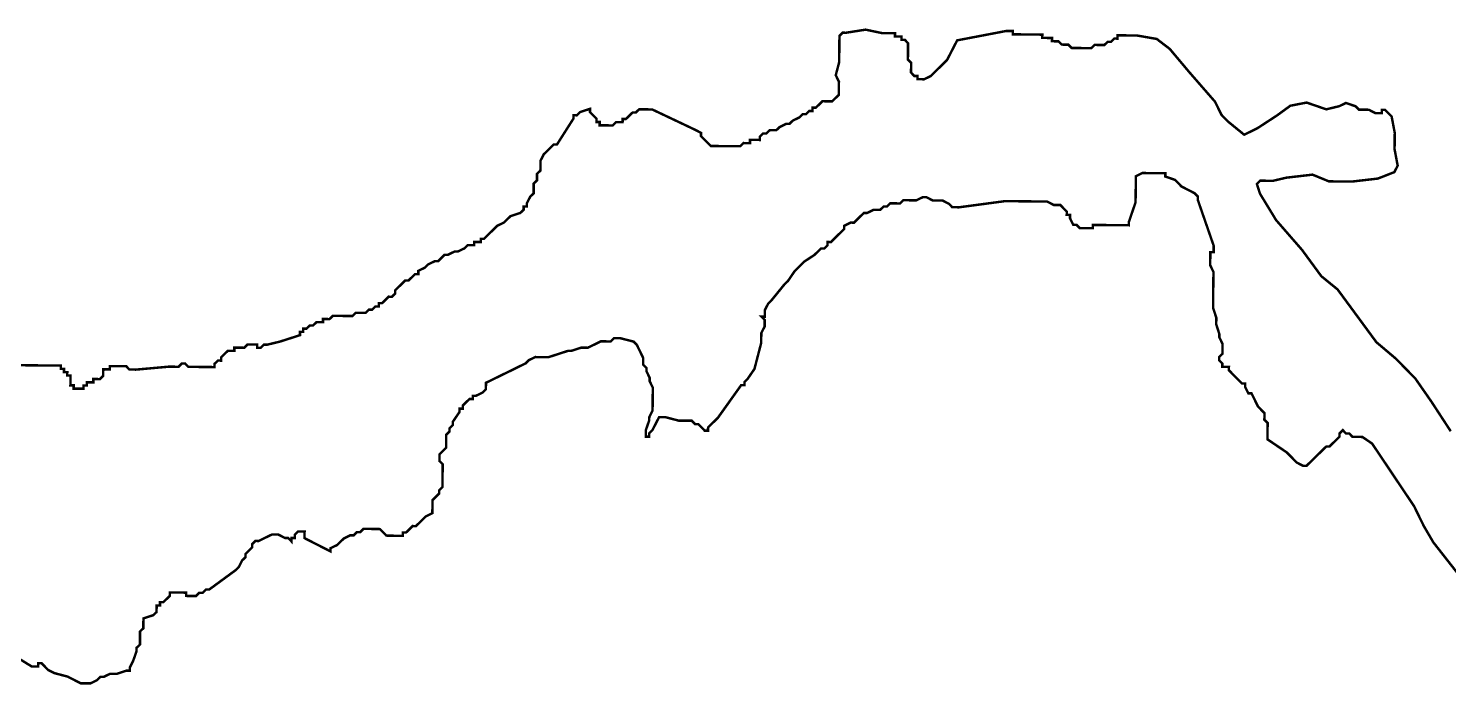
# Model space of a CAD drawing. Header units: metres. Extents: x 290190 to 339802, y 1811045 to 1991312.
# Drawn here: x 302692 to 304431, y 1971397 to 1972201 of the extents above; entities that cross this region are included whole.
import ezdxf

# ---------------------------------------------------------------- set-up
doc = ezdxf.new("R2010")
doc.units = ezdxf.units.M
doc.header["$MEASUREMENT"] = 0
doc.layers.add('HAZARDS LINE', color=1, linetype='Continuous')

msp = doc.modelspace()

# ---------------------------------------------------------------- linework, layer by layer
at = {"layer": 'HAZARDS LINE', "lineweight": 18}
for points in [[(304434, 1971707.4, 3.01, 3.01, 0), (304410.3, 1971743.7, 3.01, 3.01, 0), (304390.6, 1971772, 3.01, 3.01, 0), (304366.8, 1971796.3, 3.01, 3.01, 0), (304342.9, 1971816.5, 3.01, 3.01, 0), (304295.4, 1971881.1, 3.01, 3.01, 0), (304275.5, 1971897.3, 3.01, 3.01, 0), (304251.8, 1971929.6, 3.01, 3.01, 0), (304220.1, 1971966, 3.01, 3.01, 0), (304200.4, 1971998.3, 3.01, 3.01, 0), (304196.5, 1972010.3, 3.01, 3.01, 0), (304200.5, 1972014.3, 3.01, 3.01, 0), (304216.5, 1972014.2, 3.01, 3.01, 0), (304232.6, 1972018, 3.01, 3.01, 0), (304264.7, 1972021.7, 3.01, 3.01, 0), (304284.7, 1972013.5, 3.01, 3.01, 0), (304312.7, 1972013.2, 3.01, 3.01, 0), (304344.8, 1972016.9, 3.01, 3.01, 0), (304364.9, 1972024.8, 3.01, 3.01, 0), (304369, 1972032.7, 3.01, 3.01, 0), (304365.2, 1972052.8, 3.01, 3.01, 0), (304365.4, 1972072.9, 3.01, 3.01, 0), (304361.6, 1972092.9, 3.01, 3.01, 0), (304353.6, 1972101, 3.01, 3.01, 0), (304349.6, 1972101.1, 3.01, 3.01, 0), (304349.6, 1972097.1, 3.01, 3.01, 0), (304345.6, 1972097.1, 3.01, 3.01, 0), (304341.6, 1972097.1, 3.01, 3.01, 0), (304333.6, 1972101.2, 3.01, 3.01, 0), (304329.6, 1972101.3, 3.01, 3.01, 0), (304321.6, 1972101.3, 3.01, 3.01, 0), (304317.6, 1972105.4, 3.01, 3.01, 0), (304305.6, 1972109.5, 3.01, 3.01, 0), (304297.6, 1972105.6, 3.01, 3.01, 0), (304281.5, 1972101.7, 3.01, 3.01, 0), (304257.5, 1972110, 3.01, 3.01, 0), (304237.5, 1972106.1, 3.01, 3.01, 0), (304221.3, 1972094.3, 3.01, 3.01, 0), (304197.1, 1972078.5, 3.01, 3.01, 0), (304181, 1972070.6, 3.01, 3.01, 0), (304161.1, 1972086.8, 3.01, 3.01, 0), (304153.2, 1972094.9, 3.01, 3.01, 0), (304145.3, 1972111, 3.01, 3.01, 0), (304113.6, 1972147.4, 3.01, 3.01, 0), (304089.8, 1972175.7, 3.01, 3.01, 0), (304073.9, 1972187.9, 3.01, 3.01, 0), (304049.9, 1972192.1, 3.01, 3.01, 0), (304033.9, 1972192.3, 3.01, 3.01, 0), (304025.8, 1972192.3, 3.01, 3.01, 0), (304025.8, 1972188.3, 3.01, 3.01, 0), (304021.8, 1972188.4, 3.01, 3.01, 0), (304017.8, 1972184.4, 3.01, 3.01, 0), (304013.8, 1972184.4, 3.01, 3.01, 0), (304009.7, 1972180.5, 3.01, 3.01, 0), (303997.7, 1972180.6, 3.01, 3.01, 0), (303993.6, 1972176.6, 3.01, 3.01, 0), (303969.6, 1972176.9, 3.01, 3.01, 0), (303965.6, 1972180.9, 3.01, 3.01, 0), (303957.6, 1972181, 3.01, 3.01, 0), (303953.6, 1972185, 3.01, 3.01, 0), (303945.6, 1972185.1, 3.01, 3.01, 0), (303945.7, 1972189.1, 3.01, 3.01, 0), (303933.6, 1972189.2, 3.01, 3.01, 0), (303933.7, 1972193.2, 3.01, 3.01, 0), (303897.6, 1972193.6, 3.01, 3.01, 0), (303897.6, 1972197.6, 3.01, 3.01, 0), (303889.6, 1972197.7, 3.01, 3.01, 0), (303829.4, 1972186.2, 3.01, 3.01, 0), (303821.2, 1972170.2, 3.01, 3.01, 0), (303817.1, 1972162.3, 3.01, 3.01, 0), (303813.1, 1972158.3, 3.01, 3.01, 0), (303809.1, 1972154.3, 3.01, 3.01, 0), (303796.9, 1972142.4, 3.01, 3.01, 0), (303788.9, 1972138.5, 3.01, 3.01, 0), (303780.8, 1972138.6, 3.01, 3.01, 0), (303780.9, 1972142.6, 3.01, 3.01, 0), (303776.9, 1972142.6, 3.01, 3.01, 0), (303772.9, 1972146.7, 3.01, 3.01, 0), (303773, 1972158.7, 3.01, 3.01, 0), (303769.1, 1972162.7, 3.01, 3.01, 0), (303769.2, 1972182.8, 3.01, 3.01, 0), (303765.3, 1972186.8, 3.01, 3.01, 0), (303761.3, 1972186.9, 3.01, 3.01, 0), (303761.3, 1972190.9, 3.01, 3.01, 0), (303753.3, 1972190.9, 3.01, 3.01, 0), (303753.3, 1972194.9, 3.01, 3.01, 0), (303737.3, 1972195.1, 3.01, 3.01, 0), (303717.3, 1972199.3, 3.01, 3.01, 0), (303693.2, 1972195.5, 3.01, 3.01, 0), (303689.2, 1972195.6, 3.01, 3.01, 0), (303685.2, 1972191.6, 3.01, 3.01, 0), (303684.9, 1972159.5, 3.01, 3.01, 0), (303680.7, 1972143.5, 3.01, 3.01, 0), (303684.6, 1972135.5, 3.01, 3.01, 0), (303684.5, 1972119.4, 3.01, 3.01, 0), (303680.4, 1972115.5, 3.01, 3.01, 0), (303676.4, 1972111.5, 3.01, 3.01, 0), (303664.4, 1972111.6, 3.01, 3.01, 0), (303660.3, 1972107.6, 3.01, 3.01, 0), (303656.3, 1972103.7, 3.01, 3.01, 0), (303652.3, 1972103.7, 3.01, 3.01, 0), (303652.2, 1972099.7, 3.01, 3.01, 0), (303648.2, 1972099.7, 3.01, 3.01, 0), (303644.2, 1972095.8, 3.01, 3.01, 0), (303640.2, 1972095.8, 3.01, 3.01, 0), (303636.1, 1972091.8, 3.01, 3.01, 0), (303628.1, 1972087.9, 3.01, 3.01, 0), (303624, 1972083.9, 3.01, 3.01, 0), (303620, 1972084, 3.01, 3.01, 0), (303612, 1972080, 3.01, 3.01, 0), (303607.9, 1972076.1, 3.01, 3.01, 0), (303599.9, 1972076.2, 3.01, 3.01, 0), (303595.8, 1972072.2, 3.01, 3.01, 0), (303591.8, 1972072.2, 3.01, 3.01, 0), (303587.8, 1972068.3, 3.01, 3.01, 0), (303587.8, 1972064.2, 3.01, 3.01, 0), (303575.7, 1972064.4, 3.01, 3.01, 0), (303575.7, 1972060.3, 3.01, 3.01, 0), (303567.7, 1972060.4, 3.01, 3.01, 0), (303563.6, 1972056.5, 3.01, 3.01, 0), (303527.6, 1972056.8, 3.01, 3.01, 0), (303523.6, 1972060.8, 3.01, 3.01, 0), (303519.6, 1972064.9, 3.01, 3.01, 0), (303515.7, 1972068.9, 3.01, 3.01, 0), (303515.7, 1972072.9, 3.01, 3.01, 0), (303507.7, 1972077, 3.01, 3.01, 0), (303455.8, 1972101.6, 3.01, 3.01, 0), (303439.8, 1972101.7, 3.01, 3.01, 0), (303435.8, 1972097.8, 3.01, 3.01, 0), (303431.8, 1972097.8, 3.01, 3.01, 0), (303427.7, 1972093.8, 3.01, 3.01, 0), (303423.7, 1972089.9, 3.01, 3.01, 0), (303419.7, 1972089.9, 3.01, 3.01, 0), (303419.6, 1972085.9, 3.01, 3.01, 0), (303411.6, 1972086, 3.01, 3.01, 0), (303407.6, 1972082, 3.01, 3.01, 0), (303391.5, 1972082.1, 3.01, 3.01, 0), (303391.6, 1972086.2, 3.01, 3.01, 0), (303387.6, 1972086.2, 3.01, 3.01, 0), (303387.6, 1972090.2, 3.01, 3.01, 0), (303379.7, 1972098.3, 3.01, 3.01, 0), (303379.7, 1972102.3, 3.01, 3.01, 0), (303367.6, 1972098.4, 3.01, 3.01, 0), (303363.6, 1972094.4, 3.01, 3.01, 0), (303359.6, 1972094.5, 3.01, 3.01, 0), (303359.5, 1972090.5, 3.01, 3.01, 0), (303339.2, 1972058.6, 3.01, 3.01, 0), (303335.2, 1972058.6, 3.01, 3.01, 0), (303323.1, 1972046.7, 3.01, 3.01, 0), (303319, 1972038.7, 3.01, 3.01, 0), (303318.9, 1972026.7, 3.01, 3.01, 0), (303314.8, 1972022.7, 3.01, 3.01, 0), (303314.7, 1972014.7, 3.01, 3.01, 0), (303310.7, 1972010.8, 3.01, 3.01, 0), (303310.6, 1971998.7, 3.01, 3.01, 0), (303306.5, 1971994.8, 3.01, 3.01, 0), (303302.4, 1971986.8, 3.01, 3.01, 0), (303302.4, 1971982.8, 3.01, 3.01, 0), (303298.4, 1971982.8, 3.01, 3.01, 0), (303298.4, 1971978.8, 3.01, 3.01, 0), (303294.3, 1971974.8, 3.01, 3.01, 0), (303282.3, 1971970.9, 3.01, 3.01, 0), (303274.2, 1971963, 3.01, 3.01, 0), (303266.1, 1971959.1, 3.01, 3.01, 0), (303249.9, 1971943.2, 3.01, 3.01, 0), (303245.9, 1971943.2, 3.01, 3.01, 0), (303245.9, 1971939.2, 3.01, 3.01, 0), (303237.9, 1971939.3, 3.01, 3.01, 0), (303237.8, 1971935.3, 3.01, 3.01, 0), (303229.8, 1971935.4, 3.01, 3.01, 0), (303225.8, 1971931.4, 3.01, 3.01, 0), (303217.7, 1971927.5, 3.01, 3.01, 0), (303213.7, 1971927.5, 3.01, 3.01, 0), (303205.7, 1971923.6, 3.01, 3.01, 0), (303201.6, 1971923.6, 3.01, 3.01, 0), (303193.6, 1971915.7, 3.01, 3.01, 0), (303189.5, 1971915.7, 3.01, 3.01, 0), (303181.5, 1971911.8, 3.01, 3.01, 0), (303177.4, 1971907.8, 3.01, 3.01, 0), (303169.4, 1971903.9, 3.01, 3.01, 0), (303169.4, 1971899.9, 3.01, 3.01, 0), (303165.3, 1971899.9, 3.01, 3.01, 0), (303161.3, 1971895.9, 3.01, 3.01, 0), (303157.3, 1971892, 3.01, 3.01, 0), (303153.2, 1971892, 3.01, 3.01, 0), (303149.2, 1971888, 3.01, 3.01, 0), (303145.2, 1971884.1, 3.01, 3.01, 0), (303141.1, 1971880.1, 3.01, 3.01, 0), (303141.1, 1971876.1, 3.01, 3.01, 0), (303137, 1971872.1, 3.01, 3.01, 0), (303133, 1971872.2, 3.01, 3.01, 0), (303129, 1971868.2, 3.01, 3.01, 0), (303124.9, 1971864.2, 3.01, 3.01, 0), (303120.9, 1971864.3, 3.01, 3.01, 0), (303120.9, 1971860.2, 3.01, 3.01, 0), (303116.9, 1971860.3, 3.01, 3.01, 0), (303112.8, 1971856.3, 3.01, 3.01, 0), (303108.8, 1971856.4, 3.01, 3.01, 0), (303104.8, 1971852.4, 3.01, 3.01, 0), (303092.8, 1971852.5, 3.01, 3.01, 0), (303088.7, 1971848.5, 3.01, 3.01, 0), (303064.7, 1971848.8, 3.01, 3.01, 0), (303060.6, 1971844.8, 3.01, 3.01, 0), (303052.6, 1971844.9, 3.01, 3.01, 0), (303052.6, 1971840.9, 3.01, 3.01, 0), (303044.5, 1971840.9, 3.01, 3.01, 0), (303040.5, 1971837, 3.01, 3.01, 0), (303036.5, 1971837, 3.01, 3.01, 0), (303032.4, 1971833, 3.01, 3.01, 0), (303028.4, 1971833.1, 3.01, 3.01, 0), (303028.4, 1971829.1, 3.01, 3.01, 0), (303024.4, 1971829.1, 3.01, 3.01, 0), (303024.4, 1971825.1, 3.01, 3.01, 0), (303000.2, 1971817.3, 3.01, 3.01, 0), (302984.2, 1971813.4, 3.01, 3.01, 0), (302980.2, 1971813.5, 3.01, 3.01, 0), (302976.1, 1971809.5, 3.01, 3.01, 0), (302972.1, 1971809.6, 3.01, 3.01, 0), (302972.1, 1971813.6, 3.01, 3.01, 0), (302960.1, 1971813.7, 3.01, 3.01, 0), (302956.1, 1971809.7, 3.01, 3.01, 0), (302944, 1971809.8, 3.01, 3.01, 0), (302944, 1971805.8, 3.01, 3.01, 0), (302936, 1971805.9, 3.01, 3.01, 0), (302931.9, 1971801.9, 3.01, 3.01, 0), (302927.9, 1971797.9, 3.01, 3.01, 0), (302927.9, 1971793.9, 3.01, 3.01, 0), (302923.9, 1971794, 3.01, 3.01, 0), (302919.8, 1971790, 3.01, 3.01, 0), (302919.8, 1971786, 3.01, 3.01, 0), (302887.7, 1971786.3, 3.01, 3.01, 0), (302883.7, 1971790.4, 3.01, 3.01, 0), (302879.7, 1971790.4, 3.01, 3.01, 0), (302875.7, 1971786.4, 3.01, 3.01, 0), (302863.7, 1971786.5, 3.01, 3.01, 0), (302823.5, 1971782.9, 3.01, 3.01, 0), (302815.5, 1971783, 3.01, 3.01, 0), (302811.6, 1971787, 3.01, 3.01, 0), (302791.5, 1971787.2, 3.01, 3.01, 0), (302791.5, 1971783.2, 3.01, 3.01, 0), (302783.5, 1971783.3, 3.01, 3.01, 0), (302783.4, 1971775.3, 3.01, 3.01, 0), (302779.4, 1971771.3, 3.01, 3.01, 0), (302771.3, 1971771.4, 3.01, 3.01, 0), (302771.3, 1971767.4, 3.01, 3.01, 0), (302763.3, 1971767.4, 3.01, 3.01, 0), (302763.2, 1971763.4, 3.01, 3.01, 0), (302759.2, 1971763.5, 3.01, 3.01, 0), (302759.2, 1971759.5, 3.01, 3.01, 0), (302747.2, 1971759.6, 3.01, 3.01, 0), (302747.2, 1971763.6, 3.01, 3.01, 0), (302743.2, 1971763.6, 3.01, 3.01, 0), (302743.3, 1971775.7, 3.01, 3.01, 0), (302739.3, 1971775.7, 3.01, 3.01, 0), (302739.4, 1971779.7, 3.01, 3.01, 0), (302735.3, 1971779.7, 3.01, 3.01, 0), (302735.4, 1971783.7, 3.01, 3.01, 0), (302731.4, 1971783.8, 3.01, 3.01, 0), (302731.4, 1971787.8, 3.01, 3.01, 0), (302659.3, 1971788.5, 3.01, 3.01, 0)], [(302675.9, 1971431.6, 3.01, 3.01, 0), (302695.8, 1971419.3, 3.01, 3.01, 0), (302699.8, 1971419.3, 3.01, 3.01, 0), (302703.8, 1971419.3, 3.01, 3.01, 0), (302703.9, 1971423.3, 3.01, 3.01, 0), (302707.9, 1971423.2, 3.01, 3.01, 0), (302711.9, 1971419.2, 3.01, 3.01, 0), (302715.8, 1971415.1, 3.01, 3.01, 0), (302723.8, 1971411.1, 3.01, 3.01, 0), (302739.8, 1971406.9, 3.01, 3.01, 0), (302755.8, 1971398.7, 3.01, 3.01, 0), (302759.8, 1971398.7, 3.01, 3.01, 0), (302763.8, 1971398.6, 3.01, 3.01, 0), (302767.8, 1971398.6, 3.01, 3.01, 0), (302775.8, 1971402.5, 3.01, 3.01, 0), (302779.9, 1971406.5, 3.01, 3.01, 0), (302783.9, 1971406.5, 3.01, 3.01, 0), (302791.9, 1971410.4, 3.01, 3.01, 0), (302800, 1971410.3, 3.01, 3.01, 0), (302812, 1971414.2, 3.01, 3.01, 0), (302816, 1971414.2, 3.01, 3.01, 0), (302816.1, 1971418.2, 3.01, 3.01, 0), (302820.1, 1971426.2, 3.01, 3.01, 0), (302824.3, 1971438.2, 3.01, 3.01, 0), (302824.3, 1971442.2, 3.01, 3.01, 0), (302828.4, 1971446.1, 3.01, 3.01, 0), (302828.4, 1971454.2, 3.01, 3.01, 0), (302828.5, 1971458.2, 3.01, 3.01, 0), (302828.5, 1971462.2, 3.01, 3.01, 0), (302832.6, 1971466.1, 3.01, 3.01, 0), (302832.6, 1971470.1, 3.01, 3.01, 0), (302832.6, 1971474.2, 3.01, 3.01, 0), (302832.7, 1971478.2, 3.01, 3.01, 0), (302844.7, 1971482.1, 3.01, 3.01, 0), (302848.8, 1971486, 3.01, 3.01, 0), (302848.8, 1971490, 3.01, 3.01, 0), (302848.9, 1971494, 3.01, 3.01, 0), (302852.9, 1971494, 3.01, 3.01, 0), (302852.9, 1971498, 3.01, 3.01, 0), (302856.9, 1971498, 3.01, 3.01, 0), (302861, 1971501.9, 3.01, 3.01, 0), (302865, 1971505.9, 3.01, 3.01, 0), (302865, 1971509.9, 3.01, 3.01, 0), (302869, 1971509.9, 3.01, 3.01, 0), (302873, 1971509.8, 3.01, 3.01, 0), (302877.1, 1971509.8, 3.01, 3.01, 0), (302881.1, 1971509.8, 3.01, 3.01, 0), (302885.1, 1971509.7, 3.01, 3.01, 0), (302885, 1971505.7, 3.01, 3.01, 0), (302893, 1971505.6, 3.01, 3.01, 0), (302897.1, 1971505.6, 3.01, 3.01, 0), (302901.1, 1971509.6, 3.01, 3.01, 0), (302905.1, 1971509.5, 3.01, 3.01, 0), (302909.2, 1971513.5, 3.01, 3.01, 0), (302913.2, 1971513.5, 3.01, 3.01, 0), (302945.5, 1971537.2, 3.01, 3.01, 0), (302949.5, 1971541.2, 3.01, 3.01, 0), (302953.6, 1971549.2, 3.01, 3.01, 0), (302957.6, 1971553.1, 3.01, 3.01, 0), (302957.7, 1971557.1, 3.01, 3.01, 0), (302961.7, 1971561.1, 3.01, 3.01, 0), (302965.8, 1971565.1, 3.01, 3.01, 0), (302965.8, 1971569.1, 3.01, 3.01, 0), (302969.8, 1971573.1, 3.01, 3.01, 0), (302973.9, 1971573, 3.01, 3.01, 0), (302981.9, 1971577, 3.01, 3.01, 0), (302990, 1971580.9, 3.01, 3.01, 0), (302994, 1971580.9, 3.01, 3.01, 0), (302998, 1971580.8, 3.01, 3.01, 0), (303006, 1971576.7, 3.01, 3.01, 0), (303010, 1971576.7, 3.01, 3.01, 0), (303013.9, 1971572.6, 3.01, 3.01, 0), (303014, 1971576.7, 3.01, 3.01, 0), (303018, 1971576.6, 3.01, 3.01, 0), (303018, 1971580.6, 3.01, 3.01, 0), (303022.1, 1971584.6, 3.01, 3.01, 0), (303026.1, 1971584.6, 3.01, 3.01, 0), (303030.1, 1971584.5, 3.01, 3.01, 0), (303030, 1971580.5, 3.01, 3.01, 0), (303030, 1971576.5, 3.01, 3.01, 0), (303038, 1971572.4, 3.01, 3.01, 0), (303061.9, 1971560.2, 3.01, 3.01, 0), (303061.9, 1971564.2, 3.01, 3.01, 0), (303070, 1971568.1, 3.01, 3.01, 0), (303074, 1971572.1, 3.01, 3.01, 0), (303078.1, 1971576, 3.01, 3.01, 0), (303086.1, 1971580, 3.01, 3.01, 0), (303090.2, 1971579.9, 3.01, 3.01, 0), (303094.2, 1971583.9, 3.01, 3.01, 0), (303098.2, 1971583.9, 3.01, 3.01, 0), (303102.2, 1971587.8, 3.01, 3.01, 0), (303106.3, 1971587.8, 3.01, 3.01, 0), (303110.3, 1971587.8, 3.01, 3.01, 0), (303114.3, 1971587.7, 3.01, 3.01, 0), (303118.3, 1971587.7, 3.01, 3.01, 0), (303122.3, 1971587.6, 3.01, 3.01, 0), (303126.3, 1971583.6, 3.01, 3.01, 0), (303130.2, 1971579.6, 3.01, 3.01, 0), (303134.2, 1971579.5, 3.01, 3.01, 0), (303142.2, 1971579.4, 3.01, 3.01, 0), (303150.3, 1971579.4, 3.01, 3.01, 0), (303150.3, 1971583.4, 3.01, 3.01, 0), (303154.3, 1971583.3, 3.01, 3.01, 0), (303158.4, 1971587.3, 3.01, 3.01, 0), (303162.4, 1971591.3, 3.01, 3.01, 0), (303166.4, 1971591.2, 3.01, 3.01, 0), (303170.5, 1971595.2, 3.01, 3.01, 0), (303178.5, 1971603.1, 3.01, 3.01, 0), (303186.6, 1971607.1, 3.01, 3.01, 0), (303186.6, 1971611.1, 3.01, 3.01, 0), (303186.7, 1971615.1, 3.01, 3.01, 0), (303186.7, 1971619.1, 3.01, 3.01, 0), (303186.8, 1971623.1, 3.01, 3.01, 0), (303190.8, 1971627.1, 3.01, 3.01, 0), (303194.8, 1971631, 3.01, 3.01, 0), (303194.9, 1971635.1, 3.01, 3.01, 0), (303198.9, 1971639, 3.01, 3.01, 0), (303199, 1971647, 3.01, 3.01, 0), (303199.1, 1971655.1, 3.01, 3.01, 0), (303199.2, 1971663.1, 3.01, 3.01, 0), (303199.2, 1971667.1, 3.01, 3.01, 0), (303195.2, 1971671.1, 3.01, 3.01, 0), (303195.3, 1971675.1, 3.01, 3.01, 0), (303195.3, 1971679.1, 3.01, 3.01, 0), (303199.4, 1971683.1, 3.01, 3.01, 0), (303203.4, 1971687.1, 3.01, 3.01, 0), (303203.4, 1971691.1, 3.01, 3.01, 0), (303203.5, 1971695.1, 3.01, 3.01, 0), (303203.5, 1971699.1, 3.01, 3.01, 0), (303203.5, 1971703.1, 3.01, 3.01, 0), (303207.6, 1971707.1, 3.01, 3.01, 0), (303207.6, 1971711.1, 3.01, 3.01, 0), (303211.7, 1971715.1, 3.01, 3.01, 0), (303211.7, 1971719.1, 3.01, 3.01, 0), (303219.8, 1971731, 3.01, 3.01, 0), (303219.9, 1971735, 3.01, 3.01, 0), (303223.9, 1971735, 3.01, 3.01, 0), (303223.9, 1971739, 3.01, 3.01, 0), (303228, 1971743, 3.01, 3.01, 0), (303232, 1971746.9, 3.01, 3.01, 0), (303236, 1971746.9, 3.01, 3.01, 0), (303236.1, 1971750.9, 3.01, 3.01, 0), (303240.1, 1971750.9, 3.01, 3.01, 0), (303248.1, 1971754.8, 3.01, 3.01, 0), (303252.2, 1971758.8, 3.01, 3.01, 0), (303252.2, 1971762.8, 3.01, 3.01, 0), (303252.3, 1971766.8, 3.01, 3.01, 0), (303276.4, 1971778.6, 3.01, 3.01, 0), (303284.5, 1971782.5, 3.01, 3.01, 0), (303292.5, 1971786.5, 3.01, 3.01, 0), (303300.6, 1971790.4, 3.01, 3.01, 0), (303304.6, 1971794.4, 3.01, 3.01, 0), (303312.7, 1971798.3, 3.01, 3.01, 0), (303316.7, 1971798.2, 3.01, 3.01, 0), (303320.7, 1971798.2, 3.01, 3.01, 0), (303324.7, 1971798.2, 3.01, 3.01, 0), (303328.7, 1971798.1, 3.01, 3.01, 0), (303352.8, 1971805.9, 3.01, 3.01, 0), (303356.8, 1971805.9, 3.01, 3.01, 0), (303368.9, 1971809.8, 3.01, 3.01, 0), (303376.9, 1971809.7, 3.01, 3.01, 0), (303385, 1971813.6, 3.01, 3.01, 0), (303393, 1971817.6, 3.01, 3.01, 0), (303397, 1971817.5, 3.01, 3.01, 0), (303405, 1971817.4, 3.01, 3.01, 0), (303409.1, 1971821.4, 3.01, 3.01, 0), (303413.1, 1971821.4, 3.01, 3.01, 0), (303417.1, 1971821.3, 3.01, 3.01, 0), (303433.1, 1971817.2, 3.01, 3.01, 0), (303437.1, 1971813.1, 3.01, 3.01, 0), (303441, 1971805.1, 3.01, 3.01, 0), (303444.9, 1971797, 3.01, 3.01, 0), (303444.8, 1971789, 3.01, 3.01, 0), (303448.8, 1971785, 3.01, 3.01, 0), (303448.8, 1971781, 3.01, 3.01, 0), (303452.7, 1971772.9, 3.01, 3.01, 0), (303452.7, 1971768.9, 3.01, 3.01, 0), (303456.6, 1971760.8, 3.01, 3.01, 0), (303456.6, 1971756.8, 3.01, 3.01, 0), (303456.5, 1971752.8, 3.01, 3.01, 0), (303456.5, 1971744.8, 3.01, 3.01, 0), (303456.4, 1971740.8, 3.01, 3.01, 0), (303456.3, 1971732.8, 3.01, 3.01, 0), (303452.3, 1971724.8, 3.01, 3.01, 0), (303452.2, 1971720.8, 3.01, 3.01, 0), (303448.1, 1971708.8, 3.01, 3.01, 0), (303448.1, 1971704.8, 3.01, 3.01, 0), (303448, 1971700.8, 3.01, 3.01, 0), (303452, 1971700.7, 3.01, 3.01, 0), (303452.1, 1971704.8, 3.01, 3.01, 0), (303456.1, 1971708.7, 3.01, 3.01, 0), (303464.3, 1971724.7, 3.01, 3.01, 0), (303468.3, 1971724.6, 3.01, 3.01, 0), (303472.3, 1971724.6, 3.01, 3.01, 0), (303488.3, 1971720.4, 3.01, 3.01, 0), (303496.3, 1971720.4, 3.01, 3.01, 0), (303500.3, 1971720.3, 3.01, 3.01, 0), (303504.3, 1971720.3, 3.01, 3.01, 0), (303508.3, 1971716.2, 3.01, 3.01, 0), (303512.3, 1971716.2, 3.01, 3.01, 0), (303516.3, 1971712.2, 3.01, 3.01, 0), (303520.2, 1971708.1, 3.01, 3.01, 0), (303524.2, 1971708.1, 3.01, 3.01, 0), (303524.3, 1971712.1, 3.01, 3.01, 0), (303528.3, 1971716.1, 3.01, 3.01, 0), (303532.4, 1971720, 3.01, 3.01, 0), (303536.4, 1971724, 3.01, 3.01, 0), (303564.8, 1971763.8, 3.01, 3.01, 0), (303568.9, 1971763.8, 3.01, 3.01, 0), (303568.9, 1971767.8, 3.01, 3.01, 0), (303572.9, 1971771.8, 3.01, 3.01, 0), (303581.1, 1971783.7, 3.01, 3.01, 0), (303589.4, 1971815.7, 3.01, 3.01, 0), (303589.5, 1971827.7, 3.01, 3.01, 0), (303593.6, 1971835.7, 3.01, 3.01, 0), (303593.6, 1971839.7, 3.01, 3.01, 0), (303593.7, 1971843.7, 3.01, 3.01, 0), (303589.7, 1971847.8, 3.01, 3.01, 0), (303593.7, 1971847.7, 3.01, 3.01, 0), (303593.7, 1971851.7, 3.01, 3.01, 0), (303593.8, 1971855.7, 3.01, 3.01, 0), (303597.9, 1971863.7, 3.01, 3.01, 0), (303601.9, 1971867.7, 3.01, 3.01, 0), (303618.1, 1971887.6, 3.01, 3.01, 0), (303622.2, 1971891.5, 3.01, 3.01, 0), (303630.3, 1971903.5, 3.01, 3.01, 0), (303642.4, 1971915.4, 3.01, 3.01, 0), (303654.5, 1971923.3, 3.01, 3.01, 0), (303662.6, 1971931.2, 3.01, 3.01, 0), (303666.6, 1971931.2, 3.01, 3.01, 0), (303670.7, 1971935.2, 3.01, 3.01, 0), (303670.7, 1971939.2, 3.01, 3.01, 0), (303674.7, 1971939.1, 3.01, 3.01, 0), (303678.8, 1971943.1, 3.01, 3.01, 0), (303682.8, 1971947.1, 3.01, 3.01, 0), (303686.9, 1971951.1, 3.01, 3.01, 0), (303690.9, 1971955, 3.01, 3.01, 0), (303691, 1971959, 3.01, 3.01, 0), (303699, 1971963, 3.01, 3.01, 0), (303703, 1971962.9, 3.01, 3.01, 0), (303707.1, 1971966.9, 3.01, 3.01, 0), (303711.1, 1971970.9, 3.01, 3.01, 0), (303715.2, 1971974.8, 3.01, 3.01, 0), (303719.2, 1971974.8, 3.01, 3.01, 0), (303727.2, 1971978.7, 3.01, 3.01, 0), (303735.2, 1971978.7, 3.01, 3.01, 0), (303739.3, 1971982.6, 3.01, 3.01, 0), (303743.3, 1971982.6, 3.01, 3.01, 0), (303747.3, 1971986.6, 3.01, 3.01, 0), (303751.3, 1971986.5, 3.01, 3.01, 0), (303755.3, 1971986.5, 3.01, 3.01, 0), (303759.4, 1971986.4, 3.01, 3.01, 0), (303763.4, 1971990.4, 3.01, 3.01, 0), (303767.4, 1971990.4, 3.01, 3.01, 0), (303771.4, 1971990.3, 3.01, 3.01, 0), (303775.4, 1971990.3, 3.01, 3.01, 0), (303779.4, 1971990.3, 3.01, 3.01, 0), (303787.5, 1971994.2, 3.01, 3.01, 0), (303791.5, 1971994.2, 3.01, 3.01, 0), (303799.5, 1971990.1, 3.01, 3.01, 0), (303803.5, 1971990, 3.01, 3.01, 0), (303807.5, 1971990, 3.01, 3.01, 0), (303811.5, 1971990, 3.01, 3.01, 0), (303819.5, 1971985.9, 3.01, 3.01, 0), (303823.4, 1971981.8, 3.01, 3.01, 0), (303827.4, 1971981.8, 3.01, 3.01, 0), (303831.5, 1971981.7, 3.01, 3.01, 0), (303887.6, 1971989.2, 3.01, 3.01, 0), (303891.6, 1971989.2, 3.01, 3.01, 0), (303899.7, 1971989.1, 3.01, 3.01, 0), (303903.7, 1971989.1, 3.01, 3.01, 0), (303915.7, 1971989, 3.01, 3.01, 0), (303923.7, 1971988.9, 3.01, 3.01, 0), (303935.7, 1971988.8, 3.01, 3.01, 0), (303939.7, 1971988.7, 3.01, 3.01, 0), (303947.7, 1971984.6, 3.01, 3.01, 0), (303951.7, 1971984.6, 3.01, 3.01, 0), (303955.7, 1971984.6, 3.01, 3.01, 0), (303959.7, 1971980.5, 3.01, 3.01, 0), (303963.7, 1971976.5, 3.01, 3.01, 0), (303963.6, 1971972.5, 3.01, 3.01, 0), (303967.6, 1971972.4, 3.01, 3.01, 0), (303967.6, 1971968.4, 3.01, 3.01, 0), (303971.5, 1971960.4, 3.01, 3.01, 0), (303975.5, 1971960.3, 3.01, 3.01, 0), (303979.5, 1971956.3, 3.01, 3.01, 0), (303983.5, 1971956.2, 3.01, 3.01, 0), (303987.5, 1971956.2, 3.01, 3.01, 0), (303991.5, 1971956.2, 3.01, 3.01, 0), (303995.5, 1971956.1, 3.01, 3.01, 0), (303995.6, 1971960.1, 3.01, 3.01, 0), (303999.6, 1971960.1, 3.01, 3.01, 0), (304007.6, 1971960, 3.01, 3.01, 0), (304027.6, 1971959.8, 3.01, 3.01, 0), (304035.7, 1971959.8, 3.01, 3.01, 0), (304039.7, 1971959.7, 3.01, 3.01, 0), (304039.7, 1971963.7, 3.01, 3.01, 0), (304043.8, 1971975.7, 3.01, 3.01, 0), (304047.9, 1971987.7, 3.01, 3.01, 0), (304048.1, 1971999.7, 3.01, 3.01, 0), (304048.2, 1972011.7, 3.01, 3.01, 0), (304048.2, 1972015.8, 3.01, 3.01, 0), (304048.3, 1972019.8, 3.01, 3.01, 0), (304056.3, 1972023.7, 3.01, 3.01, 0), (304064.3, 1972023.6, 3.01, 3.01, 0), (304076.3, 1972023.5, 3.01, 3.01, 0), (304084.4, 1972023.4, 3.01, 3.01, 0), (304084.3, 1972019.4, 3.01, 3.01, 0), (304096.3, 1972015.3, 3.01, 3.01, 0), (304100.3, 1972011.3, 3.01, 3.01, 0), (304104.2, 1972007.2, 3.01, 3.01, 0), (304120.2, 1971999, 3.01, 3.01, 0), (304124.2, 1971995, 3.01, 3.01, 0), (304124.1, 1971991, 3.01, 3.01, 0), (304143.6, 1971934.7, 3.01, 3.01, 0), (304143.6, 1971930.7, 3.01, 3.01, 0), (304143.6, 1971926.7, 3.01, 3.01, 0), (304139.5, 1971926.7, 3.01, 3.01, 0), (304139.5, 1971922.7, 3.01, 3.01, 0), (304139.4, 1971914.7, 3.01, 3.01, 0), (304139.4, 1971910.7, 3.01, 3.01, 0), (304143.3, 1971902.6, 3.01, 3.01, 0), (304143.3, 1971898.6, 3.01, 3.01, 0), (304143.2, 1971890.6, 3.01, 3.01, 0), (304143.2, 1971886.6, 3.01, 3.01, 0), (304143.1, 1971882.6, 3.01, 3.01, 0), (304143, 1971870.5, 3.01, 3.01, 0), (304143, 1971866.5, 3.01, 3.01, 0), (304142.9, 1971862.5, 3.01, 3.01, 0), (304142.9, 1971858.5, 3.01, 3.01, 0), (304146.8, 1971846.5, 3.01, 3.01, 0), (304146.8, 1971842.4, 3.01, 3.01, 0), (304146.7, 1971838.4, 3.01, 3.01, 0), (304150.6, 1971826.4, 3.01, 3.01, 0), (304150.6, 1971822.4, 3.01, 3.01, 0), (304154.5, 1971814.3, 3.01, 3.01, 0), (304154.5, 1971810.3, 3.01, 3.01, 0), (304154.4, 1971806.3, 3.01, 3.01, 0), (304154.4, 1971802.3, 3.01, 3.01, 0), (304150.3, 1971798.3, 3.01, 3.01, 0), (304150.3, 1971794.3, 3.01, 3.01, 0), (304154.3, 1971790.3, 3.01, 3.01, 0), (304154.2, 1971786.3, 3.01, 3.01, 0), (304158.2, 1971786.2, 3.01, 3.01, 0), (304162.3, 1971786.2, 3.01, 3.01, 0), (304162.2, 1971782.2, 3.01, 3.01, 0), (304166.2, 1971778.1, 3.01, 3.01, 0), (304178.1, 1971766, 3.01, 3.01, 0), (304182.1, 1971765.9, 3.01, 3.01, 0), (304182.1, 1971761.9, 3.01, 3.01, 0), (304186, 1971753.9, 3.01, 3.01, 0), (304190, 1971753.8, 3.01, 3.01, 0), (304197.9, 1971737.7, 3.01, 3.01, 0), (304201.8, 1971733.7, 3.01, 3.01, 0), (304205.8, 1971729.6, 3.01, 3.01, 0), (304205.8, 1971725.6, 3.01, 3.01, 0), (304205.7, 1971721.6, 3.01, 3.01, 0), (304209.7, 1971717.6, 3.01, 3.01, 0), (304209.7, 1971713.6, 3.01, 3.01, 0), (304209.6, 1971709.6, 3.01, 3.01, 0), (304209.6, 1971705.6, 3.01, 3.01, 0), (304209.5, 1971701.5, 3.01, 3.01, 0), (304209.5, 1971697.5, 3.01, 3.01, 0), (304233.4, 1971681.3, 3.01, 3.01, 0), (304245.3, 1971669.1, 3.01, 3.01, 0), (304253.3, 1971665, 3.01, 3.01, 0), (304257.3, 1971665, 3.01, 3.01, 0), (304269.4, 1971676.9, 3.01, 3.01, 0), (304273.5, 1971680.9, 3.01, 3.01, 0), (304277.5, 1971684.9, 3.01, 3.01, 0), (304281.6, 1971688.8, 3.01, 3.01, 0), (304285.6, 1971688.8, 3.01, 3.01, 0), (304289.6, 1971692.8, 3.01, 3.01, 0), (304293.7, 1971696.7, 3.01, 3.01, 0), (304297.7, 1971700.7, 3.01, 3.01, 0), (304297.8, 1971704.7, 3.01, 3.01, 0), (304301.8, 1971708.7, 3.01, 3.01, 0), (304305.8, 1971704.6, 3.01, 3.01, 0), (304309.8, 1971704.6, 3.01, 3.01, 0), (304313.7, 1971700.5, 3.01, 3.01, 0), (304317.8, 1971700.5, 3.01, 3.01, 0), (304321.8, 1971700.5, 3.01, 3.01, 0), (304325.8, 1971700.4, 3.01, 3.01, 0), (304337.7, 1971692.3, 3.01, 3.01, 0), (304389.1, 1971615.6, 3.01, 3.01, 0), (304400.9, 1971591.5, 3.01, 3.01, 0), (304412.7, 1971571.3, 3.01, 3.01, 0), (304444.4, 1971530.9, 3.01, 3.01, 0)]]:
    msp.add_lwpolyline(points, format="xyseb", dxfattribs=at)

doc.saveas('drawing.dxf')
